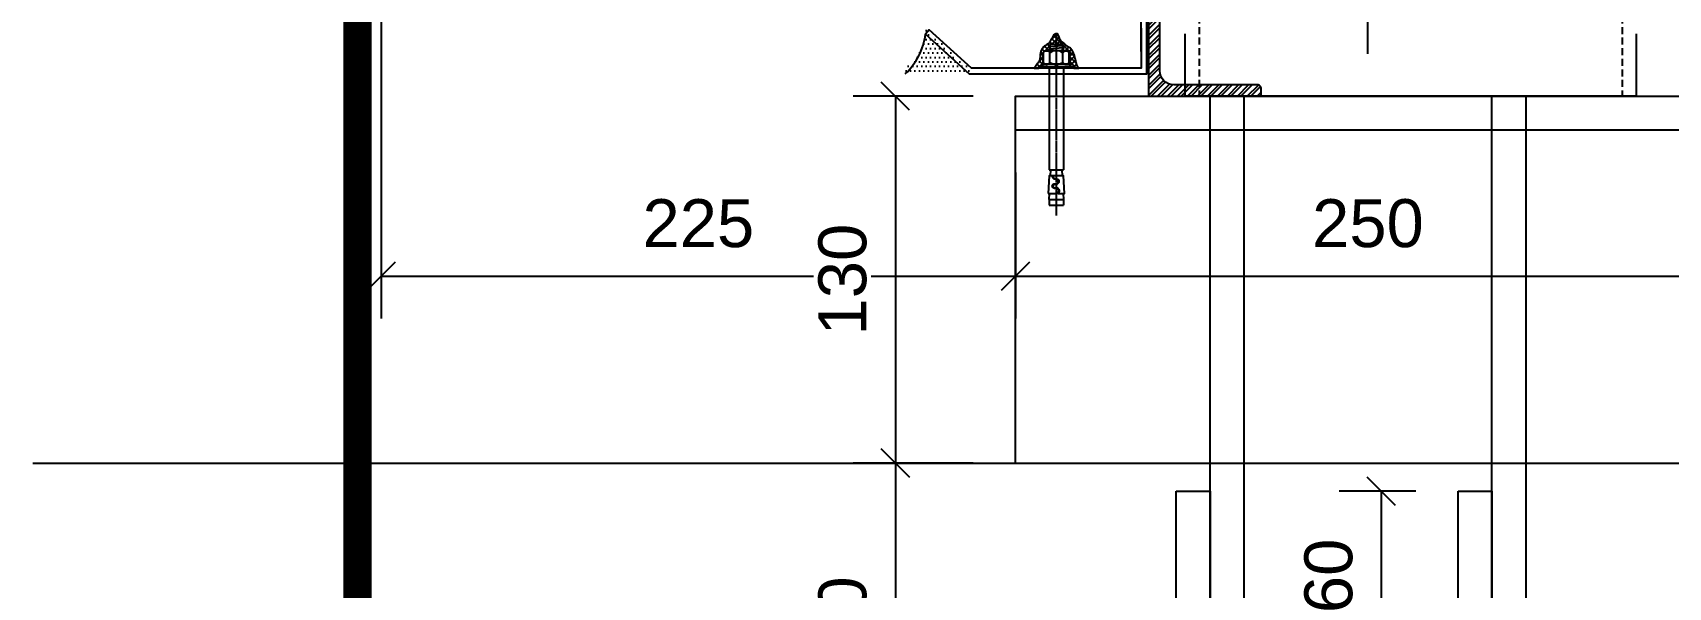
# Model space of a CAD drawing. Header units: millimetres. Extents: x 0 to 119933, y -45162 to 41221.
# Drawn here: x 32310 to 32890, y 4424 to 4621 of the extents above; entities that cross this region are included whole.
import ezdxf

# ---------------------------------------------------------------- set-up
doc = ezdxf.new("R2010")
doc.units = ezdxf.units.MM
for name, pattern in [('ACAD_ISO04W100', [30, 24, -3, 0, -3]), ('CENTER', [2, 1.25, -0.25, 0.25, -0.25]), ('HIDDEN', [0.375, 0.25, -0.125])]:
    doc.linetypes.add(name, pattern=pattern)
doc.layers.get('DEFPOINTS').update_dxf_attribs({"color": 166})
for name, color, linetype in [('F-Alum', 4, 'Continuous'), ('F-SSTEEL', 3, 'Continuous'), ('F_ALUM', 4, 'Continuous'), ('F_CONC', 7, 'Continuous'), ('F_FIXS', 1, 'Continuous'), ('F_HTCH', 9, 'Continuous'), ('F_SEAL', 8, 'Continuous'), ('F_STEL', 3, 'Continuous'), ('gasket', 1, 'Continuous'), ('Hatch', 8, 'Continuous')]:
    doc.layers.add(name, color=color, linetype=linetype)
doc.styles.add('Arial', font='arial.ttf')
doc.dimstyles.new('10x of Arup4', dxfattribs={"dimscale": 10, "dimtxt": 1.7, "dimasz": 1, "dimexe": 1.5, "dimexo": 1.5, "dimgap": 1, "dimtad": 1, "dimdec": 1, "dimdsep": 46, "dimtxsty": 'Arial', "dimblk": 'OBLIQUE', "dimcen": 0, "dimclrd": 1, "dimclre": 1, "dimclrt": 7, "dimadec": 0, "dimazin": 0, "dimtfac": 1, "dimtdec": 1, "dimtix": 1, "dimtofl": 0, "dimtmove": 2, "dimatfit": 3, "dimfxl": 5, "dimtfill": 1, "dimtolj": 1, "dimtzin": 0, "dimlwd": -1, "dimlwe": -1, "dimarcsym": 0})

# ---------------------------------------------------------------- blocks, each defined once
blk = doc.blocks.new('M10-NUT-S')
at = {"color": 251, "linetype": 'ACAD_ISO04W100', "ltscale": 0.2}
blk.add_line((12.1, 0), (-2.6, 0), dxfattribs=at)
blk.add_lwpolyline([(1.3, -9.2), (4.8, -9.2), (8.2, -9.2, 0.575805), (8.2, -4.6, 0.288675), (8.2, 4.6, 0.575805), (8.2, 9.3), (4.8, 9.3), (1.3, 9.3, 0.575805), (1.3, 4.6, 0.288675), (1.3, -4.6, 0.575805)], format="xyb", close=True)
for points in [[(0, -6.9), (0, 6.9)], [(1.3, 4.6), (4.8, 4.6), (8.2, 4.6)], [(9.5, -6.9), (9.5, 6.9)], [(1.3, -4.6), (4.8, -4.6), (8.2, -4.6)]]:
    blk.add_lwpolyline(points)
blk = doc.blocks.new('M10-NUT-GROUP')
at = {"color": 251, "linetype": 'ACAD_ISO04W100', "ltscale": 0.2}
blk.add_line((22.5, 0), (-3, 0), dxfattribs=at)
for p, q in [((1.5, 0.9), (0, 0)), ((1.5, 0), (0, -0.9))]:
    blk.add_line(p, q)
blk.add_lwpolyline([(1.5, -9.9), (1.5, 9.9), (0, 9.9), (0, -9.9)], close=True)
for points in [[(1.5, -6.9), (1.5, 6.9)], [(12.5, 4), (13.3, -4)], [(14, 4), (14.8, -4)]]:
    blk.add_lwpolyline(points)
blk.add_lwpolyline([(11, 4, 0.267949), (11.2, 4.1), (11.7, 5), (11.9, 5), (12.4, 4.1, 0.57735), (12.7, 4.1), (13.2, 5), (13.4, 5), (13.9, 4.1, 0.57735), (14.2, 4.1), (14.7, 5), (15.7, 4), (15.7, -4), (15.2, -4.5), (14.9, -4.1, 0.57735), (14.7, -4.1), (14.1, -5), (14, -5), (13.4, -4.1, 0.579837), (13.2, -4.1), (12.6, -5), (12.5, -5), (11.9, -4.1, 0.579837), (11.7, -4.1), (11.1, -5), (11, -5)], format="xyb")
blk.add_blockref('M10-NUT-S', (1.5, 0))
blk = doc.blocks.new('M10-MECHANICAL ANCHOR')
at = {"color": 251, "linetype": 'CENTER'}
blk.add_line((0, 22.3), (0, -104.5), dxfattribs=at)
for p, q in [((-5, 0), (-5, -72.2)), ((5, 0), (5, -72.2)), ((-5, -72.2), (5, -72.2)), ((-4.2, -76.4), (-4, -72.2)), ((4, -72.2), (4.2, -76.4)), ((-5, -93.1), (-4.8, -88.9)), ((4.8, -88.9), (5, -93.1)), ((-5, -93.1), (-5, -97.2)), ((-5, -93.1), (5, -93.1)), ((-5, -97.2), (5, -97.2)), ((5, -93.1), (5, -97.2))]:
    blk.add_line(p, q)
blk.add_lwpolyline([(-12.5, 0), (-12.5, 1.2), (12.5, 1.2), (12.5, 0)], close=True)
for points in [[(-5.8, -88.9), (0.1, -88.9, 1.061049), (-0.7, -85.2, -1.339139), (-0.7, -82, 1.339139), (-0.7, -78.8, -0.484532), (-2.6, -76.4), (-5.2, -76.4)], [(-2.2, -76.4, 0.494935), (-0.8, -78.4, -1.315172), (-0.9, -82.4, 1.339139), (-0.9, -84.8, -0.843584), (1.2, -88.9), (5.8, -88.9), (5.2, -76.4)]]:
    blk.add_lwpolyline(points, format="xyb", close=True)
at = {"rotation": 90}
blk.add_blockref('M10-NUT-GROUP', (0, 1.2), dxfattribs=at)
blk = doc.blocks.new('ddddddsflkdajfk')
at = {"xscale": 0.5, "yscale": 0.5, "zscale": 0.5, "rotation": 90}
blk.add_blockref('M10-MECHANICAL ANCHOR', (0, 0), dxfattribs=at)
blk = doc.blocks.new('A$C3041749B')
at = {"layer": 'F_SEAL'}
h = blk.add_hatch(dxfattribs=at)
h.set_pattern_fill('ANSI37', color=256, scale=10)
h.set_pattern_definition([(45, (-31185.409, 144.5434), (-0.883883476, 0.883883476), []), (135, (-31185.409, 144.5434), (-0.883883476, -0.883883476), [])])
edge = h.paths.add_edge_path()
edge.add_line((-1.25, 11.25), (-1.29, 11.19))
edge.add_line((-1.29, 11.19), (-1.34, 11.08))
edge.add_line((-1.34, 11.08), (-1.39, 10.97))
edge.add_line((-1.39, 10.97), (-1.45, 10.87))
edge.add_line((-1.45, 10.87), (-1.5, 10.76))
edge.add_line((-1.5, 10.76), (-1.55, 10.66))
edge.add_line((-1.55, 10.66), (-1.6, 10.55))
edge.add_line((-1.6, 10.55), (-1.66, 10.45))
edge.add_line((-1.66, 10.45), (-1.71, 10.34))
edge.add_line((-1.71, 10.34), (-1.77, 10.24))
edge.add_line((-1.77, 10.24), (-1.82, 10.13))
edge.add_line((-1.82, 10.13), (-1.88, 10.03))
edge.add_line((-1.88, 10.03), (-1.94, 9.93))
edge.add_line((-1.94, 9.93), (-2, 9.82))
edge.add_line((-2, 9.82), (-2.06, 9.72))
edge.add_line((-2.06, 9.72), (-2.12, 9.62))
edge.add_line((-2.12, 9.62), (-2.19, 9.52))
edge.add_line((-2.19, 9.52), (-2.25, 9.42))
edge.add_line((-2.25, 9.42), (-2.32, 9.32))
edge.add_line((-2.32, 9.32), (-2.39, 9.22))
edge.add_line((-2.39, 9.22), (-2.46, 9.13))
edge.add_line((-2.46, 9.13), (-2.53, 9.04))
edge.add_line((-2.53, 9.04), (-2.61, 8.94))
edge.add_line((-2.61, 8.94), (-2.69, 8.86))
edge.add_line((-2.69, 8.86), (-2.77, 8.77))
edge.add_line((-2.77, 8.77), (-2.85, 8.69))
edge.add_line((-2.85, 8.69), (-2.94, 8.61))
edge.add_line((-2.94, 8.61), (-3.03, 8.53))
edge.add_line((-3.03, 8.53), (-3.12, 8.46))
edge.add_line((-3.12, 8.46), (-3.22, 8.39))
edge.add_line((-3.22, 8.39), (-3.32, 8.32))
edge.add_line((-3.32, 8.32), (-3.41, 8.26))
edge.add_line((-3.41, 8.26), (-3.52, 8.2))
edge.add_line((-3.52, 8.2), (-3.62, 8.14))
edge.add_line((-3.62, 8.14), (-3.72, 8.08))
edge.add_line((-3.72, 8.08), (-3.82, 8.01))
edge.add_line((-3.82, 8.01), (-3.92, 7.95))
edge.add_line((-3.92, 7.95), (-4.03, 7.89))
edge.add_line((-4.03, 7.89), (-4.12, 7.83))
edge.add_line((-4.12, 7.83), (-4.22, 7.76))
edge.add_line((-4.22, 7.76), (-4.32, 7.69))
edge.add_line((-4.32, 7.69), (-4.41, 7.62))
edge.add_line((-4.41, 7.62), (-4.5, 7.54))
edge.add_line((-4.5, 7.54), (-4.59, 7.46))
edge.add_line((-4.59, 7.46), (-4.67, 7.38))
edge.add_line((-4.67, 7.38), (-4.75, 7.3))
edge.add_line((-4.75, 7.3), (-4.82, 7.21))
edge.add_line((-4.82, 7.21), (-4.9, 7.11))
edge.add_line((-4.9, 7.11), (-4.97, 7.02))
edge.add_line((-4.97, 7.02), (-5.03, 6.92))
edge.add_line((-5.03, 6.92), (-5.09, 6.82))
edge.add_line((-5.09, 6.82), (-5.15, 6.71))
edge.add_line((-5.15, 6.71), (-5.21, 6.61))
edge.add_line((-5.21, 6.61), (-5.26, 6.5))
edge.add_line((-5.26, 6.5), (-5.31, 6.39))
edge.add_line((-5.31, 6.39), (-5.36, 6.27))
edge.add_line((-5.36, 6.27), (-5.41, 6.16))
edge.add_line((-5.41, 6.16), (-5.45, 6.04))
edge.add_line((-5.45, 6.04), (-5.48, 5.93))
edge.add_line((-5.48, 5.93), (-5.52, 5.81))
edge.add_line((-5.52, 5.81), (-5.55, 5.69))
edge.add_line((-5.55, 5.69), (-5.58, 5.57))
edge.add_line((-5.58, 5.57), (-5.6, 5.44))
edge.add_line((-5.6, 5.44), (-5.63, 5.32))
edge.add_line((-5.63, 5.32), (-5.65, 5.2))
edge.add_line((-5.65, 5.2), (-5.66, 5.07))
edge.add_line((-5.66, 5.07), (-5.68, 4.95))
edge.add_line((-5.68, 4.95), (-5.69, 4.83))
edge.add_line((-5.69, 4.83), (-5.71, 4.7))
edge.add_line((-5.71, 4.7), (-5.72, 4.58))
edge.add_line((-5.72, 4.58), (-5.73, 4.46))
edge.add_line((-5.73, 4.46), (-5.74, 4.34))
edge.add_line((-5.74, 4.34), (-5.75, 4.22))
edge.add_line((-5.75, 4.22), (-5.76, 4.1))
edge.add_line((-5.76, 4.1), (-5.77, 3.98))
edge.add_line((-5.77, 3.98), (-5.78, 3.86))
edge.add_line((-5.78, 3.86), (-5.79, 3.75))
edge.add_line((-5.79, 3.75), (-5.81, 3.64))
edge.add_line((-5.81, 3.64), (-5.82, 3.53))
edge.add_line((-5.82, 3.53), (-5.84, 3.42))
edge.add_line((-5.84, 3.42), (-5.85, 3.31))
edge.add_line((-5.85, 3.31), (-5.87, 3.21))
edge.add_line((-5.87, 3.21), (-5.89, 3.11))
edge.add_line((-5.89, 3.11), (-5.92, 3.02))
edge.add_line((-5.92, 3.02), (-5.95, 2.92))
edge.add_line((-5.95, 2.92), (-5.98, 2.83))
edge.add_line((-5.98, 2.83), (-6.01, 2.74))
edge.add_line((-6.01, 2.74), (-6.05, 2.65))
edge.add_line((-6.05, 2.65), (-6.09, 2.55))
edge.add_line((-6.09, 2.55), (-6.14, 2.46))
edge.add_line((-6.14, 2.46), (-6.19, 2.36))
edge.add_line((-6.19, 2.36), (-6.24, 2.26))
edge.add_line((-6.24, 2.26), (-6.3, 2.16))
edge.add_line((-6.3, 2.16), (-6.37, 2.05))
edge.add_line((-6.37, 2.05), (-6.44, 1.94))
edge.add_line((-6.44, 1.94), (-6.51, 1.82))
edge.add_line((-6.51, 1.82), (-6.6, 1.69))
edge.add_line((-6.6, 1.69), (-6.68, 1.56))
edge.add_line((-6.68, 1.56), (-6.78, 1.42))
edge.add_line((-6.78, 1.42), (-6.88, 1.27))
edge.add_line((-6.88, 1.27), (-6.98, 1.11))
edge.add_line((-6.98, 1.11), (-7.09, 0.95))
edge.add_line((-7.09, 0.95), (-7.21, 0.8))
edge.add_line((-7.21, 0.8), (-7.32, 0.64))
edge.add_line((-7.32, 0.64), (-7.43, 0.49))
edge.add_line((-7.43, 0.49), (-7.54, 0.35))
edge.add_line((-7.54, 0.35), (-7.65, 0.22))
edge.add_line((-7.65, 0.22), (-7.75, 0.1))
edge.add_line((-7.75, 0.1), (-7.84, 0))
edge.add_line((-7.84, 0), (-6.25, 0))
edge.add_line((-6.25, 0), (-6.25, 0.62))
edge.add_line((-6.25, 0.62), (-4.94, 0.62))
edge.add_line((-4.94, 0.62), (-4.94, 1.38))
edge.add_line((-4.94, 1.38), (-3.47, 1.38))
edge.add_arc((-3.47, 2.71), 1.34, 210.13293, 270, ccw=False)
edge.add_line((-4.63, 2.04), (-4.63, 3.76))
edge.add_line((-4.63, 3.76), (-4.63, 5.48))
edge.add_arc((-3.47, 4.81), 1.34, 90, 149.86707, ccw=False)
edge.add_line((-3.47, 6.15), (-2, 6.15))
edge.add_arc((-2.08, 6.15), 0.075, 0, 60)
edge.add_line((-2.04, 6.21), (-2.5, 6.48))
edge.add_line((-2.5, 6.48), (-2.5, 6.56))
edge.add_line((-2.5, 6.56), (-2.04, 6.83))
edge.add_arc((-2.08, 6.9), 0.075, 300, 420)
edge.add_line((-2.04, 6.96), (-2.5, 7.23))
edge.add_line((-2.5, 7.23), (-2.5, 7.31))
edge.add_line((-2.5, 7.31), (-2.04, 7.58))
edge.add_arc((-2.08, 7.65), 0.075, 300, 420)
edge.add_line((-2.04, 7.71), (-2.5, 7.98))
edge.add_line((-2.5, 7.98), (-2, 8.48))
edge.add_line((-2, 8.48), (2, 8.48))
edge.add_line((2, 8.48), (2.26, 8.22))
edge.add_line((2.26, 8.22), (2.04, 8.09))
edge.add_arc((2.07, 8.02), 0.075, 120, 240)
edge.add_line((2.04, 7.96), (2.5, 7.69))
edge.add_line((2.5, 7.69), (2.5, 7.6))
edge.add_line((2.5, 7.6), (2.04, 7.34))
edge.add_arc((2.07, 7.27), 0.0745, 120, 240)
edge.add_line((2.04, 7.21), (2.5, 6.94))
edge.add_line((2.5, 6.94), (2.5, 6.85))
edge.add_line((2.5, 6.85), (2.04, 6.59))
edge.add_arc((2.07, 6.52), 0.0745, 120, 240)
edge.add_line((2.04, 6.46), (2.5, 6.19))
edge.add_line((2.5, 6.19), (2.5, 6.15))
edge.add_line((2.5, 6.15), (3.47, 6.15))
edge.add_arc((3.47, 4.81), 1.34, 30.13286, 90, ccw=False)
edge.add_line((4.62, 5.48), (4.62, 3.76))
edge.add_line((4.62, 3.76), (4.62, 2.04))
edge.add_arc((3.47, 2.71), 1.34, 270, 329.86714, ccw=False)
edge.add_line((3.47, 1.38), (4.94, 1.38))
edge.add_line((4.94, 1.38), (4.94, 0.62))
edge.add_line((4.94, 0.62), (6.25, 0.62))
edge.add_line((6.25, 0.62), (6.25, 0))
edge.add_line((6.25, 0), (8, 0))
edge.add_line((8, 0), (8, 0))
edge.add_line((8, 0), (7.95, 0.05))
edge.add_line((7.95, 0.05), (7.9, 0.11))
edge.add_line((7.9, 0.11), (7.85, 0.17))
edge.add_line((7.85, 0.17), (7.8, 0.23))
edge.add_line((7.8, 0.23), (7.75, 0.29))
edge.add_line((7.75, 0.29), (7.71, 0.35))
edge.add_line((7.71, 0.35), (7.67, 0.41))
edge.add_line((7.67, 0.41), (7.62, 0.48))
edge.add_line((7.62, 0.48), (7.58, 0.54))
edge.add_line((7.58, 0.54), (7.54, 0.61))
edge.add_line((7.54, 0.61), (7.51, 0.68))
edge.add_line((7.51, 0.68), (7.47, 0.75))
edge.add_line((7.47, 0.75), (7.44, 0.82))
edge.add_line((7.44, 0.82), (7.4, 0.89))
edge.add_line((7.4, 0.89), (7.37, 0.97))
edge.add_line((7.37, 0.97), (7.34, 1.04))
edge.add_line((7.34, 1.04), (7.31, 1.12))
edge.add_line((7.31, 1.12), (7.28, 1.19))
edge.add_line((7.28, 1.19), (7.25, 1.27))
edge.add_line((7.25, 1.27), (7.23, 1.34))
edge.add_line((7.23, 1.34), (7.2, 1.42))
edge.add_line((7.2, 1.42), (7.17, 1.5))
edge.add_line((7.17, 1.5), (7.15, 1.58))
edge.add_line((7.15, 1.58), (7.13, 1.65))
edge.add_line((7.13, 1.65), (7.1, 1.73))
edge.add_line((7.1, 1.73), (7.08, 1.81))
edge.add_line((7.08, 1.81), (7.06, 1.89))
edge.add_line((7.06, 1.89), (7.04, 1.97))
edge.add_line((7.04, 1.97), (7.02, 2.05))
edge.add_line((7.02, 2.05), (7, 2.13))
edge.add_line((7, 2.13), (6.98, 2.21))
edge.add_line((6.98, 2.21), (6.96, 2.28))
edge.add_line((6.96, 2.28), (6.94, 2.36))
edge.add_line((6.94, 2.36), (6.92, 2.44))
edge.add_line((6.92, 2.44), (6.9, 2.52))
edge.add_line((6.9, 2.52), (6.88, 2.6))
edge.add_line((6.88, 2.6), (6.86, 2.67))
edge.add_line((6.86, 2.67), (6.84, 2.75))
edge.add_line((6.84, 2.75), (6.83, 2.83))
edge.add_line((6.83, 2.83), (6.81, 2.9))
edge.add_line((6.81, 2.9), (6.79, 2.98))
edge.add_line((6.79, 2.98), (6.77, 3.06))
edge.add_line((6.77, 3.06), (6.76, 3.13))
edge.add_line((6.76, 3.13), (6.74, 3.21))
edge.add_line((6.74, 3.21), (6.72, 3.29))
edge.add_line((6.72, 3.29), (6.7, 3.36))
edge.add_line((6.7, 3.36), (6.68, 3.44))
edge.add_line((6.68, 3.44), (6.67, 3.51))
edge.add_line((6.67, 3.51), (6.65, 3.59))
edge.add_line((6.65, 3.59), (6.63, 3.66))
edge.add_line((6.63, 3.66), (6.61, 3.74))
edge.add_line((6.61, 3.74), (6.59, 3.82))
edge.add_line((6.59, 3.82), (6.57, 3.89))
edge.add_line((6.57, 3.89), (6.55, 3.97))
edge.add_line((6.55, 3.97), (6.53, 4.04))
edge.add_line((6.53, 4.04), (6.51, 4.12))
edge.add_line((6.51, 4.12), (6.49, 4.19))
edge.add_line((6.49, 4.19), (6.47, 4.27))
edge.add_line((6.47, 4.27), (6.45, 4.34))
edge.add_line((6.45, 4.34), (6.43, 4.42))
edge.add_line((6.43, 4.42), (6.4, 4.49))
edge.add_line((6.4, 4.49), (6.38, 4.57))
edge.add_line((6.38, 4.57), (6.36, 4.64))
edge.add_line((6.36, 4.64), (6.33, 4.72))
edge.add_line((6.33, 4.72), (6.31, 4.79))
edge.add_line((6.31, 4.79), (6.28, 4.87))
edge.add_line((6.28, 4.87), (6.26, 4.95))
edge.add_line((6.26, 4.95), (6.23, 5.02))
edge.add_line((6.23, 5.02), (6.2, 5.1))
edge.add_line((6.2, 5.1), (6.18, 5.17))
edge.add_line((6.18, 5.17), (6.15, 5.25))
edge.add_line((6.15, 5.25), (6.12, 5.33))
edge.add_line((6.12, 5.33), (6.09, 5.4))
edge.add_line((6.09, 5.4), (6.06, 5.48))
edge.add_line((6.06, 5.48), (6.02, 5.55))
edge.add_line((6.02, 5.55), (5.99, 5.63))
edge.add_line((5.99, 5.63), (5.96, 5.7))
edge.add_line((5.96, 5.7), (5.92, 5.77))
edge.add_line((5.92, 5.77), (5.89, 5.85))
edge.add_line((5.89, 5.85), (5.85, 5.92))
edge.add_line((5.85, 5.92), (5.81, 5.99))
edge.add_line((5.81, 5.99), (5.77, 6.06))
edge.add_line((5.77, 6.06), (5.73, 6.13))
edge.add_line((5.73, 6.13), (5.69, 6.2))
edge.add_line((5.69, 6.2), (5.65, 6.27))
edge.add_line((5.65, 6.27), (5.6, 6.34))
edge.add_line((5.6, 6.34), (5.56, 6.4))
edge.add_line((5.56, 6.4), (5.51, 6.47))
edge.add_line((5.51, 6.47), (5.46, 6.53))
edge.add_line((5.46, 6.53), (5.42, 6.6))
edge.add_line((5.42, 6.6), (5.37, 6.66))
edge.add_line((5.37, 6.66), (5.31, 6.72))
edge.add_line((5.31, 6.72), (5.26, 6.78))
edge.add_line((5.26, 6.78), (5.21, 6.83))
edge.add_line((5.21, 6.83), (5.15, 6.89))
edge.add_line((5.15, 6.89), (5.1, 6.94))
edge.add_line((5.1, 6.94), (5.04, 6.99))
edge.add_line((5.04, 6.99), (4.98, 7.04))
edge.add_line((4.98, 7.04), (4.92, 7.09))
edge.add_line((4.92, 7.09), (4.85, 7.13))
edge.add_line((4.85, 7.13), (4.79, 7.18))
edge.add_line((4.79, 7.18), (4.72, 7.22))
edge.add_line((4.72, 7.22), (4.66, 7.26))
edge.add_line((4.66, 7.26), (4.59, 7.3))
edge.add_line((4.59, 7.3), (4.52, 7.34))
edge.add_line((4.52, 7.34), (4.45, 7.37))
edge.add_line((4.45, 7.37), (4.38, 7.41))
edge.add_line((4.38, 7.41), (4.31, 7.44))
edge.add_line((4.31, 7.44), (4.24, 7.48))
edge.add_line((4.24, 7.48), (4.17, 7.52))
edge.add_line((4.17, 7.52), (4.1, 7.55))
edge.add_line((4.1, 7.55), (4.03, 7.59))
edge.add_line((4.03, 7.59), (3.96, 7.63))
edge.add_line((3.96, 7.63), (3.9, 7.68))
edge.add_line((3.9, 7.68), (3.83, 7.72))
edge.add_line((3.83, 7.72), (3.77, 7.77))
edge.add_line((3.77, 7.77), (3.71, 7.81))
edge.add_line((3.71, 7.81), (3.65, 7.86))
edge.add_line((3.65, 7.86), (3.59, 7.91))
edge.add_line((3.59, 7.91), (3.53, 7.96))
edge.add_line((3.53, 7.96), (3.47, 8.02))
edge.add_line((3.47, 8.02), (3.41, 8.07))
edge.add_line((3.41, 8.07), (3.35, 8.12))
edge.add_line((3.35, 8.12), (3.29, 8.18))
edge.add_line((3.29, 8.18), (3.24, 8.23))
edge.add_line((3.24, 8.23), (3.18, 8.29))
edge.add_line((3.18, 8.29), (3.12, 8.34))
edge.add_line((3.12, 8.34), (3.07, 8.4))
edge.add_line((3.07, 8.4), (3.01, 8.45))
edge.add_line((3.01, 8.45), (2.95, 8.51))
edge.add_line((2.95, 8.51), (2.9, 8.56))
edge.add_line((2.9, 8.56), (2.84, 8.62))
edge.add_line((2.84, 8.62), (2.78, 8.67))
edge.add_line((2.78, 8.67), (2.72, 8.72))
edge.add_line((2.72, 8.72), (2.66, 8.77))
edge.add_line((2.66, 8.77), (2.6, 8.82))
edge.add_line((2.6, 8.82), (2.54, 8.87))
edge.add_line((2.54, 8.87), (2.48, 8.92))
edge.add_line((2.48, 8.92), (2.42, 8.97))
edge.add_line((2.42, 8.97), (2.36, 9.02))
edge.add_line((2.36, 9.02), (2.29, 9.07))
edge.add_line((2.29, 9.07), (2.23, 9.12))
edge.add_line((2.23, 9.12), (2.17, 9.17))
edge.add_line((2.17, 9.17), (2.11, 9.22))
edge.add_line((2.11, 9.22), (2.05, 9.27))
edge.add_line((2.05, 9.27), (1.99, 9.32))
edge.add_line((1.99, 9.32), (1.93, 9.37))
edge.add_line((1.93, 9.37), (1.87, 9.42))
edge.add_line((1.87, 9.42), (1.82, 9.47))
edge.add_line((1.82, 9.47), (1.76, 9.53))
edge.add_line((1.76, 9.53), (1.7, 9.58))
edge.add_line((1.7, 9.58), (1.65, 9.64))
edge.add_line((1.65, 9.64), (1.6, 9.7))
edge.add_line((1.6, 9.7), (1.55, 9.76))
edge.add_line((1.55, 9.76), (1.5, 9.82))
edge.add_line((1.5, 9.82), (1.45, 9.88))
edge.add_line((1.45, 9.88), (1.4, 9.95))
edge.add_line((1.4, 9.95), (1.36, 10.01))
edge.add_line((1.36, 10.01), (1.31, 10.08))
edge.add_line((1.31, 10.08), (1.27, 10.16))
edge.add_line((1.27, 10.16), (1.23, 10.23))
edge.add_line((1.23, 10.23), (1.2, 10.31))
edge.add_line((1.2, 10.31), (1.16, 10.39))
edge.add_line((1.16, 10.39), (1.13, 10.47))
edge.add_line((1.13, 10.47), (1.1, 10.55))
edge.add_line((1.1, 10.55), (1.07, 10.64))
edge.add_line((1.07, 10.64), (1.04, 10.73))
edge.add_line((1.04, 10.73), (1.02, 10.81))
edge.add_line((1.02, 10.81), (0.99, 10.9))
edge.add_line((0.99, 10.9), (0.97, 10.99))
edge.add_line((0.97, 10.99), (0.94, 11.08))
edge.add_line((0.94, 11.08), (0.92, 11.17))
edge.add_line((0.92, 11.17), (0.89, 11.25))
edge.add_line((0.89, 11.25), (0.87, 11.34))
edge.add_line((0.87, 11.34), (0.84, 11.42))
edge.add_line((0.84, 11.42), (0.81, 11.5))
edge.add_line((0.81, 11.5), (0.78, 11.58))
edge.add_line((0.78, 11.58), (0.75, 11.66))
edge.add_line((0.75, 11.66), (0.72, 11.73))
edge.add_line((0.72, 11.73), (0.69, 11.8))
edge.add_line((0.69, 11.8), (0.65, 11.86))
edge.add_line((0.65, 11.86), (0.61, 11.92))
edge.add_line((0.61, 11.92), (0.57, 11.98))
edge.add_line((0.57, 11.98), (0.53, 12.03))
edge.add_line((0.53, 12.03), (0.48, 12.07))
edge.add_line((0.48, 12.07), (0.43, 12.11))
edge.add_line((0.43, 12.11), (0.37, 12.14))
edge.add_line((0.37, 12.14), (0.31, 12.16))
edge.add_line((0.31, 12.16), (0.24, 12.18))
edge.add_line((0.24, 12.18), (0.18, 12.19))
edge.add_line((0.18, 12.19), (0.1, 12.19))
edge.add_line((0.1, 12.19), (0.03, 12.18))
edge.add_line((0.03, 12.18), (-0.05, 12.17))
edge.add_line((-0.05, 12.17), (-0.13, 12.16))
edge.add_line((-0.13, 12.16), (-0.21, 12.13))
edge.add_line((-0.21, 12.13), (-0.29, 12.11))
edge.add_line((-0.29, 12.11), (-0.37, 12.08))
edge.add_line((-0.37, 12.08), (-0.45, 12.04))
edge.add_line((-0.45, 12.04), (-0.53, 12))
edge.add_line((-0.53, 12), (-0.6, 11.96))
edge.add_line((-0.6, 11.96), (-0.67, 11.91))
edge.add_line((-0.67, 11.91), (-0.74, 11.86))
edge.add_line((-0.74, 11.86), (-0.81, 11.81))
edge.add_line((-0.81, 11.81), (-0.87, 11.75))
edge.add_line((-0.87, 11.75), (-0.92, 11.69))
edge.add_line((-0.92, 11.69), (-0.98, 11.63))
edge.add_line((-0.98, 11.63), (-1.03, 11.57))
edge.add_line((-1.03, 11.57), (-1.08, 11.51))
edge.add_line((-1.08, 11.51), (-1.12, 11.45))
edge.add_line((-1.12, 11.45), (-1.16, 11.38))
edge.add_line((-1.16, 11.38), (-1.21, 11.32))
edge.add_line((-1.21, 11.32), (-1.25, 11.25))
blk.add_lwpolyline([(8, 0), (7.82, 0.21), (7.65, 0.43), (7.51, 0.67), (7.39, 0.93), (7.28, 1.2), (7.18, 1.48), (7.1, 1.76), (7.02, 2.04), (6.95, 2.33), (6.88, 2.61), (6.81, 2.89), (6.75, 3.16), (6.68, 3.44), (6.62, 3.71), (6.55, 3.98), (6.47, 4.25), (6.4, 4.52), (6.31, 4.8), (6.21, 5.07), (6.11, 5.34), (6, 5.62), (5.87, 5.88), (5.73, 6.14), (5.57, 6.38), (5.4, 6.61), (5.21, 6.83), (5.01, 7.02), (4.78, 7.18), (4.54, 7.33), (4.28, 7.46), (4.03, 7.59), (3.8, 7.74), (3.58, 7.92), (3.37, 8.11), (3.16, 8.31), (2.95, 8.51), (2.74, 8.7), (2.53, 8.88), (2.31, 9.06), (2.09, 9.24), (1.87, 9.42), (1.67, 9.62), (1.48, 9.83), (1.32, 10.07), (1.18, 10.34), (1.07, 10.65), (0.97, 10.96), (0.88, 11.28), (0.79, 11.58), (0.67, 11.83), (0.52, 12.03), (0.33, 12.16), (0.08, 12.19), (-0.21, 12.14), (-0.49, 12.02), (-0.75, 11.85), (-0.97, 11.65), (-1.14, 11.42), (-1.29, 11.19), (-1.41, 10.94), (-1.53, 10.7), (-1.65, 10.46), (-1.78, 10.22), (-1.91, 9.98), (-2.05, 9.74), (-2.19, 9.51), (-2.34, 9.28), (-2.51, 9.07), (-2.68, 8.86), (-2.87, 8.66), (-3.08, 8.49), (-3.3, 8.33), (-3.53, 8.19), (-3.77, 8.05), (-4, 7.91), (-4.23, 7.76), (-4.44, 7.59), (-4.64, 7.41), (-4.82, 7.21), (-4.98, 6.99), (-5.13, 6.76), (-5.26, 6.51), (-5.37, 6.26), (-5.46, 5.99), (-5.54, 5.72), (-5.6, 5.44), (-5.65, 5.16), (-5.69, 4.87), (-5.72, 4.59), (-5.74, 4.31), (-5.77, 4.03), (-5.79, 3.77), (-5.82, 3.51), (-5.86, 3.27), (-5.91, 3.04), (-5.98, 2.83), (-6.06, 2.62), (-6.17, 2.4), (-6.3, 2.17), (-6.45, 1.91), (-6.64, 1.63), (-6.86, 1.3), (-7.11, 0.94), (-7.36, 0.58), (-7.61, 0.26), (-7.84, 0)], dxfattribs=at)
blk.add_lwpolyline([(-7.84, 0), (-6.25, 0), (-6.25, 0.62), (-4.94, 0.62), (-4.94, 1.38), (-3.47, 1.38, -0.267328), (-4.63, 2.04), (-4.63, 3.76), (-4.63, 5.48, -0.267328), (-3.47, 6.15), (-2, 6.15, 0.267949), (-2.04, 6.21), (-2.5, 6.48), (-2.5, 6.56), (-2.04, 6.83, 0.57735), (-2.04, 6.96), (-2.5, 7.23), (-2.5, 7.31), (-2.04, 7.58, 0.57735), (-2.04, 7.71), (-2.5, 7.98), (-2, 8.48), (2, 8.48), (2.26, 8.22), (2.04, 8.09, 0.57735), (2.04, 7.96), (2.5, 7.69), (2.5, 7.6), (2.04, 7.34, 0.57735), (2.04, 7.21), (2.5, 6.94), (2.5, 6.85), (2.04, 6.59, 0.57735), (2.04, 6.46), (2.5, 6.19), (2.5, 6.15), (3.47, 6.15, -0.267328), (4.62, 5.48), (4.62, 3.76), (4.62, 2.04, -0.267328), (3.47, 1.38), (4.94, 1.38), (4.94, 0.62), (6.25, 0.62), (6.25, 0), (8, 0)], format="xyb", dxfattribs=at)
at = {"layer": 'F_FIXS', "rotation": 270}
blk.add_blockref('ddddddsflkdajfk', (0, 0), dxfattribs=at)
blk = doc.blocks.new('EA040x040x04')
at = {"color": 0}
blk.add_lwpolyline([(0, 40), (0, 0), (40, 0), (40, 2.67, 0.414214), (38.67, 4), (9, 4, -0.414214), (4, 9), (4, 38.67, 0.414214), (2.67, 40)], format="xyb", close=True, dxfattribs=at)
blk = doc.blocks.new('_OBLIQUE')
at = {"color": 0, "linetype": 'ByBlock'}
blk.add_line((-0.5, -0.5), (0.5, 0.5), dxfattribs=at)
blk = doc.blocks.new('*D167')
at = {"color": 1, "linetype": 'Continuous', "transparency": 16777216}
for p, q in [((-125, -27), (-125, -78.79)), ((125, -27), (125, -78.79)), ((-125, -63.79), (125, -63.79))]:
    blk.add_line(p, q, dxfattribs=at)
at = {"layer": 'DEFPOINTS', "color": 0, "transparency": 16777216}
for p in [(-125, -12, 0.03), (125, -12, 0.03), (125, -63.79)]:
    blk.add_point(p, dxfattribs=at)
at = {"color": 1, "transparency": 16777216, "xscale": 10, "yscale": 10, "zscale": 10, "rotation": 180}
blk.add_blockref('_OBLIQUE', (-125, -63.79), dxfattribs=at)
at = {"color": 1, "transparency": 16777216, "xscale": 10, "yscale": 10, "zscale": 10}
blk.add_blockref('_OBLIQUE', (125, -63.79), dxfattribs=at)
at = {"color": 7, "transparency": 16777216, "insert": (0, -45.11), "char_height": 17, "attachment_point": 5, "style": 'Arial', "bg_fill": 3, "box_fill_scale": 1.1, "bg_fill_color": 256, "bg_fill_true_color": 13158600, "bg_fill_transparency": 0}
blk.add_mtext('\\A1;250', dxfattribs=at)
blk = doc.blocks.new('*D168')
at = {"color": 1, "linetype": 'Continuous', "transparency": 16777216}
for p, q in [((140, 0), (196.96, 0)), ((181.96, 0), (181.96, -200)), ((71, -200), (196.96, -200))]:
    blk.add_line(p, q, dxfattribs=at)
at = {"layer": 'DEFPOINTS', "color": 0, "transparency": 16777216}
for p in [(125, 0, 0.03), (56, -200, 0.03), (181.96, -200)]:
    blk.add_point(p, dxfattribs=at)
at = {"color": 1, "transparency": 16777216, "xscale": 10, "yscale": 10, "zscale": 10}
for p, rotation in [((181.96, 0), 90), ((181.96, -200), 270)]:
    blk.add_blockref('_OBLIQUE', p, dxfattribs=dict(at, rotation=rotation))
at = {"color": 7, "transparency": 16777216, "insert": (163.29, -100), "char_height": 17, "attachment_point": 5, "rotation": 90, "style": 'Arial', "bg_fill": 3, "box_fill_scale": 1.1, "bg_fill_color": 256, "bg_fill_true_color": 13158600, "bg_fill_transparency": 0}
blk.add_mtext('\\A1;200', dxfattribs=at)
blk = doc.blocks.new('*D169')
at = {"color": 1, "linetype": 'Continuous', "transparency": 16777216}
for p, q in [((17, -140), (-10.25, -140)), ((4.75, -140), (4.75, -200)), ((17, -200), (-10.25, -200))]:
    blk.add_line(p, q, dxfattribs=at)
at = {"layer": 'DEFPOINTS', "color": 0, "transparency": 16777216}
for p in [(32, -140, 0.03), (4.75, -200), (32, -200, 0.03)]:
    blk.add_point(p, dxfattribs=at)
at = {"color": 1, "transparency": 16777216, "xscale": 10, "yscale": 10, "zscale": 10}
for p, rotation in [((4.75, -140), 90), ((4.75, -200), 270)]:
    blk.add_blockref('_OBLIQUE', p, dxfattribs=dict(at, rotation=rotation))
at = {"color": 7, "transparency": 16777216, "insert": (-13.93, -170), "char_height": 17, "attachment_point": 5, "rotation": 90, "style": 'Arial', "bg_fill": 3, "box_fill_scale": 1.1, "bg_fill_color": 256, "bg_fill_true_color": 13158600, "bg_fill_transparency": 0}
blk.add_mtext('\\A1;60', dxfattribs=at)
blk = doc.blocks.new('*D170')
at = {"color": 1, "linetype": 'Continuous', "transparency": 16777216}
for p, q in [((44, -215), (44, -260.59)), ((56, -215), (56, -260.59)), ((44, -245.59), (34, -245.59)), ((56, -245.59), (66, -245.59))]:
    blk.add_line(p, q, dxfattribs=at)
at = {"layer": 'DEFPOINTS', "color": 0, "transparency": 16777216}
for p in [(44, -200, 0.03), (56, -200, 0.03), (56, -245.59)]:
    blk.add_point(p, dxfattribs=at)
at = {"color": 1, "transparency": 16777216, "xscale": 10, "yscale": 10, "zscale": 10}
blk.add_blockref('_OBLIQUE', (44, -245.59), dxfattribs=at)
at = {"color": 1, "transparency": 16777216, "xscale": 10, "yscale": 10, "zscale": 10, "rotation": 180}
blk.add_blockref('_OBLIQUE', (56, -245.59), dxfattribs=at)
at = {"color": 7, "transparency": 16777216, "insert": (50, -227.05), "char_height": 17, "attachment_point": 5, "style": 'Arial', "bg_fill": 3, "box_fill_scale": 1.1, "bg_fill_color": 256, "bg_fill_true_color": 13158600, "bg_fill_transparency": 0}
blk.add_mtext('\\A1;12', dxfattribs=at)
blk = doc.blocks.new('*D188')
at = {"color": 1, "linetype": 'Continuous', "transparency": 16777216}
for p, q in [((32433.7, 4693.47), (32433.7, 4519.68)), ((32658.7, 4483.47), (32658.7, 4549.68)), ((32433.7, 4534.68), (32658.7, 4534.68))]:
    blk.add_line(p, q, dxfattribs=at)
at = {"layer": 'DEFPOINTS', "color": 0, "transparency": 16777216}
for p in [(32433.7, 4708.47, 0.86), (32658.7, 4534.68), (32658.7, 4468.47)]:
    blk.add_point(p, dxfattribs=at)
at = {"color": 1, "transparency": 16777216, "xscale": 10, "yscale": 10, "zscale": 10, "rotation": 180}
blk.add_blockref('_OBLIQUE', (32433.7, 4534.68), dxfattribs=at)
at = {"color": 1, "transparency": 16777216, "xscale": 10, "yscale": 10, "zscale": 10}
blk.add_blockref('_OBLIQUE', (32658.7, 4534.68), dxfattribs=at)
at = {"color": 7, "transparency": 16777216, "insert": (32546.2, 4553.36), "char_height": 17, "attachment_point": 5, "style": 'Arial', "bg_fill": 3, "box_fill_scale": 1.1, "bg_fill_color": 256, "bg_fill_true_color": 13158600, "bg_fill_transparency": 0}
blk.add_mtext('\\A1;225', dxfattribs=at)
blk = doc.blocks.new('*D189')
at = {"color": 1, "linetype": 'Continuous', "transparency": 16777216}
for p, q in [((32433.7, 4693.47), (32433.7, 4628.2)), ((32783.7, 4613.47), (32783.7, 4658.2)), ((32433.7, 4643.2), (32783.7, 4643.2))]:
    blk.add_line(p, q, dxfattribs=at)
at = {"layer": 'DEFPOINTS', "color": 0, "transparency": 16777216}
for p in [(32433.7, 4708.47, 0.86), (32783.7, 4643.2), (32783.7, 4598.47)]:
    blk.add_point(p, dxfattribs=at)
at = {"color": 1, "transparency": 16777216, "xscale": 10, "yscale": 10, "zscale": 10, "rotation": 180}
blk.add_blockref('_OBLIQUE', (32433.7, 4643.2), dxfattribs=at)
at = {"color": 1, "transparency": 16777216, "xscale": 10, "yscale": 10, "zscale": 10}
blk.add_blockref('_OBLIQUE', (32783.7, 4643.2), dxfattribs=at)
at = {"color": 7, "transparency": 16777216, "insert": (32608.7, 4661.89), "char_height": 17, "attachment_point": 5, "style": 'Arial', "bg_fill": 3, "box_fill_scale": 1.1, "bg_fill_color": 256, "bg_fill_true_color": 13158600, "bg_fill_transparency": 0}
blk.add_mtext('\\A1;350', dxfattribs=at)
blk = doc.blocks.new('*D190')
at = {"color": 1, "linetype": 'Continuous', "transparency": 16777216}
for p, q in [((32643.7, 4598.47), (32601.08, 4598.47)), ((32616.08, 4598.47), (32616.08, 4468.47)), ((32643.7, 4468.47), (32601.08, 4468.47))]:
    blk.add_line(p, q, dxfattribs=at)
at = {"layer": 'DEFPOINTS', "color": 0, "transparency": 16777216}
for p in [(32658.7, 4598.47), (32616.08, 4468.47), (32658.7, 4468.47)]:
    blk.add_point(p, dxfattribs=at)
at = {"color": 1, "transparency": 16777216, "xscale": 10, "yscale": 10, "zscale": 10}
for p, rotation in [((32616.08, 4598.47), 90), ((32616.08, 4468.47), 270)]:
    blk.add_blockref('_OBLIQUE', p, dxfattribs=dict(at, rotation=rotation))
at = {"color": 7, "transparency": 16777216, "insert": (32597.39, 4533.47), "char_height": 17, "attachment_point": 5, "rotation": 90, "style": 'Arial', "bg_fill": 3, "box_fill_scale": 1.1, "bg_fill_color": 256, "bg_fill_true_color": 13158600, "bg_fill_transparency": 0}
blk.add_mtext('\\A1;130', dxfattribs=at)
blk = doc.blocks.new('*D191')
at = {"color": 1, "linetype": 'Continuous', "transparency": 16777216}
for p, q in [((32643.7, 4468.47), (32601.08, 4468.47)), ((32616.08, 4468.47), (32616.08, 4348.48)), ((32656.67, 4348.48), (32601.08, 4348.48))]:
    blk.add_line(p, q, dxfattribs=at)
at = {"layer": 'DEFPOINTS', "color": 0, "transparency": 16777216}
for p in [(32658.7, 4468.47), (32616.08, 4348.48), (32671.67, 4348.48, 0.86)]:
    blk.add_point(p, dxfattribs=at)
at = {"color": 1, "transparency": 16777216, "xscale": 10, "yscale": 10, "zscale": 10}
for p, rotation in [((32616.08, 4468.47), 90), ((32616.08, 4348.48), 270)]:
    blk.add_blockref('_OBLIQUE', p, dxfattribs=dict(at, rotation=rotation))
at = {"color": 7, "transparency": 16777216, "insert": (32597.4, 4408.48), "char_height": 17, "attachment_point": 5, "rotation": 90, "style": 'Arial', "bg_fill": 3, "box_fill_scale": 1.1, "bg_fill_color": 256, "bg_fill_true_color": 13158600, "bg_fill_transparency": 0}
blk.add_mtext('\\A1;120', dxfattribs=at)
blk = doc.blocks.new('A$C29073de8')
for points in [[(-125, 0), (125, 0), (125, -12), (-125, -12)], [(-56, 0), (-44, 0), (-44, -200), (-56, -200)], [(44, 0), (56, 0), (56, -200), (44, -200)], [(-68, -140), (-56, -140), (-56, -200), (-68, -200)], [(32, -140), (44, -140), (44, -200), (32, -200)]]:
    blk.add_lwpolyline(points, close=True)
dim = blk.add_linear_dim(base=(125, -63.79, -0.03), p1=(-125, -12), p2=(125, -12), dimstyle='10x of Arup4', override={"dimarcsym": 1})
dim.commit()
dim.dimension.update_dxf_attribs({"geometry": '*D167', "text_midpoint": (0, -45.11, -0.03)})
dim = blk.add_linear_dim(base=(4.75, -200, -0.03), p1=(32, -140), p2=(32, -200), angle=90, dimstyle='10x of Arup4', override={"dimarcsym": 1})
dim.commit()
dim.dimension.update_dxf_attribs({"geometry": '*D169', "text_midpoint": (-13.93, -170, -0.03)})
dim = blk.add_linear_dim(base=(181.96, -200, -0.03), p1=(125, 0), p2=(56, -200), angle=90, dimstyle='10x of Arup4', override={"dimarcsym": 1})
dim.commit()
dim.dimension.update_dxf_attribs({"geometry": '*D168', "text_midpoint": (163.29, -100, -0.03)})
dim = blk.add_linear_dim(base=(56, -245.59, -0.03), p1=(44, -200), p2=(56, -200), dimstyle='10x of Arup4', override={"dimarcsym": 1})
dim.commit()
dim.dimension.update_dxf_attribs({"geometry": '*D170', "text_midpoint": (50, -227.05, -0.03)})

msp = doc.modelspace()

# ---------------------------------------------------------------- hatches: boundary and pattern name
at = {"layer": 'F_HTCH'}
h = msp.add_hatch(dxfattribs=at)
h.set_pattern_fill('STEEL', color=256, scale=20)
h.set_pattern_definition([(45, (-438393.3352, 58210.443), (-1.767766953, 1.767766953), []), (45, (-438393.3352, 58211.693), (-1.767766953, 1.767766953), [])])
edge = h.paths.add_edge_path()
edge.add_line((32705.87, 4638.47), (32705.87, 4598.47))
edge.add_line((32705.87, 4598.47), (32745.87, 4598.47))
edge.add_line((32745.87, 4598.47), (32745.87, 4601.14))
edge.add_arc((32744.54, 4601.14), 1.33, 0, 90)
edge.add_line((32744.54, 4602.47), (32714.87, 4602.47))
edge.add_arc((32714.87, 4607.47), 5, 180, 270, ccw=False)
edge.add_line((32709.87, 4607.47), (32709.87, 4637.14))
edge.add_arc((32708.54, 4637.14), 1.33, 0, 90)
edge.add_line((32708.54, 4638.47), (32705.87, 4638.47))
at = {"layer": 'gasket'}
h = msp.add_hatch(dxfattribs=at)
h.set_pattern_fill('DOTS', color=8, angle=-180)
h.set_pattern_definition([(180, (58500.0916, -20702.034), (-0.79375, -1.5875), [0, -1.5875])])
edge = h.paths.add_edge_path()
edge.add_arc((32603.62, 4625.45), 23.36, 305.48155, 352.63331, ccw=False)
edge.add_line((32617.18, 4606.43), (32642.32, 4606.43))
edge.add_line((32642.32, 4606.43), (32642.29, 4608.43))
edge.add_line((32642.29, 4608.43), (32626.79, 4622.45))

# ---------------------------------------------------------------- linework, layer by layer
at = {"layer": 'DEFPOINTS', "color": 2, "linetype": 'CENTER', "ltscale": 100, "const_width": 10}
msp.add_lwpolyline([(32525.32, 4853.26), (33310.89, 4853.26, -0.414214), (33410.89, 4753.26), (33410.89, 3857.07, -0.414214), (33310.89, 3757.07), (32525.32, 3757.07, -0.414214), (32425.32, 3857.07), (32425.32, 4753.26, -0.414214)], format="xyb", close=True, dxfattribs=at)
at = {"layer": 'F-Alum'}
for p, q in [((32703.3, 4614.28, 0.86), (32703.3, 5329.03, 0.86)), ((32705.3, 4614.28, 0.86), (32705.3, 5329.03, 0.86))]:
    msp.add_line(p, q, dxfattribs=at)
at = {"layer": 'F-Alum', "color": 8, "linetype": 'HIDDEN', "ltscale": 10}
for p, q in [((32723.84, 4772.99, 0.86), (32723.84, 4598.47, 0.86)), ((32873.84, 4772.99, 0.86), (32873.84, 4598.47, 0.86))]:
    msp.add_line(p, q, dxfattribs=at)
at = {"layer": 'F-SSTEEL', "elevation": 0.86}
msp.add_lwpolyline([(32878.84, 4620.61), (32878.84, 4598.47), (32718.84, 4598.47), (32718.84, 4620.57)], dxfattribs=at)
at = {"layer": 'F_ALUM', "elevation": 0.86}
msp.add_lwpolyline([(32703.3, 4622.57), (32703.3, 4608.43), (32643.06, 4608.43), (32628.13, 4621.94), (32626.79, 4620.45), (32642.29, 4606.43), (32705.3, 4606.43), (32705.3, 4622.57)], dxfattribs=at)
at = {"layer": 'F_CONC', "color": 5}
msp.add_lwpolyline([(32346.29, 4468.47), (32658.7, 4468.47), (32658.7, 4598.47), (32908.7, 4598.47), (32908.7, 4468.47), (33233.1, 4468.47)], dxfattribs=at)
at = {"layer": 'F_CONC', "color": 5, "elevation": 0.86}
msp.add_lwpolyline([(32310.11, 4468.47), (32845, 4468.47), (32845, 4468.47), (33799.23, 4468.47)], dxfattribs=at)
at = {"layer": 'Hatch'}
msp.add_arc((32603.62, 4623.45, 0.86), 23.36, 313.22441, 352.63331, dxfattribs=at)

# ---------------------------------------------------------------- block references
msp.add_blockref('A$C3041749B', (32673.18, 4608.43, 0.86))
at = {"layer": 'F_STEL'}
msp.add_blockref('EA040x040x04', (32705.87, 4598.47, 0.86), dxfattribs=at)

# ---------------------------------------------------------------- next in the draw order: block references
msp.add_blockref('A$C29073de8', (32783.7, 4598.47), dxfattribs=at)

# ---------------------------------------------------------------- next in the draw order: dimensions: what is measured, and where the dimension line sits
dim = msp.add_linear_dim(base=(32658.7, 4534.68), p1=(32433.7, 4708.47, 0.86), p2=(32658.7, 4468.47), dimstyle='10x of Arup4', override={"dimarcsym": 1})
dim.commit()
dim.dimension.update_dxf_attribs({"geometry": '*D188', "text_midpoint": (32546.2, 4553.36)})

# ---------------------------------------------------------------- next in the draw order: dimensions: what is measured, and where the dimension line sits
dim = msp.add_linear_dim(base=(32783.7, 4643.2), p1=(32433.7, 4708.47, 0.86), p2=(32783.7, 4598.47), dimstyle='10x of Arup4', override={"dimarcsym": 1})
dim.commit()
dim.dimension.update_dxf_attribs({"geometry": '*D189', "text_midpoint": (32608.7, 4661.89)})

# ---------------------------------------------------------------- next in the draw order: dimensions: what is measured, and where the dimension line sits
dim = msp.add_linear_dim(base=(32616.08, 4468.47), p1=(32658.7, 4598.47), p2=(32658.7, 4468.47), angle=90, dimstyle='10x of Arup4', override={"dimarcsym": 1})
dim.commit()
dim.dimension.update_dxf_attribs({"geometry": '*D190', "text_midpoint": (32597.39, 4533.47)})

# ---------------------------------------------------------------- next in the draw order: dimensions: what is measured, and where the dimension line sits
dim = msp.add_linear_dim(base=(32616.08, 4348.48), p1=(32658.7, 4468.47), p2=(32671.67, 4348.48, 0.86), angle=90, dimstyle='10x of Arup4', override={"dimarcsym": 1})
dim.commit()
dim.dimension.update_dxf_attribs({"geometry": '*D191', "text_midpoint": (32597.4, 4408.48)})

doc.saveas('drawing.dxf')
